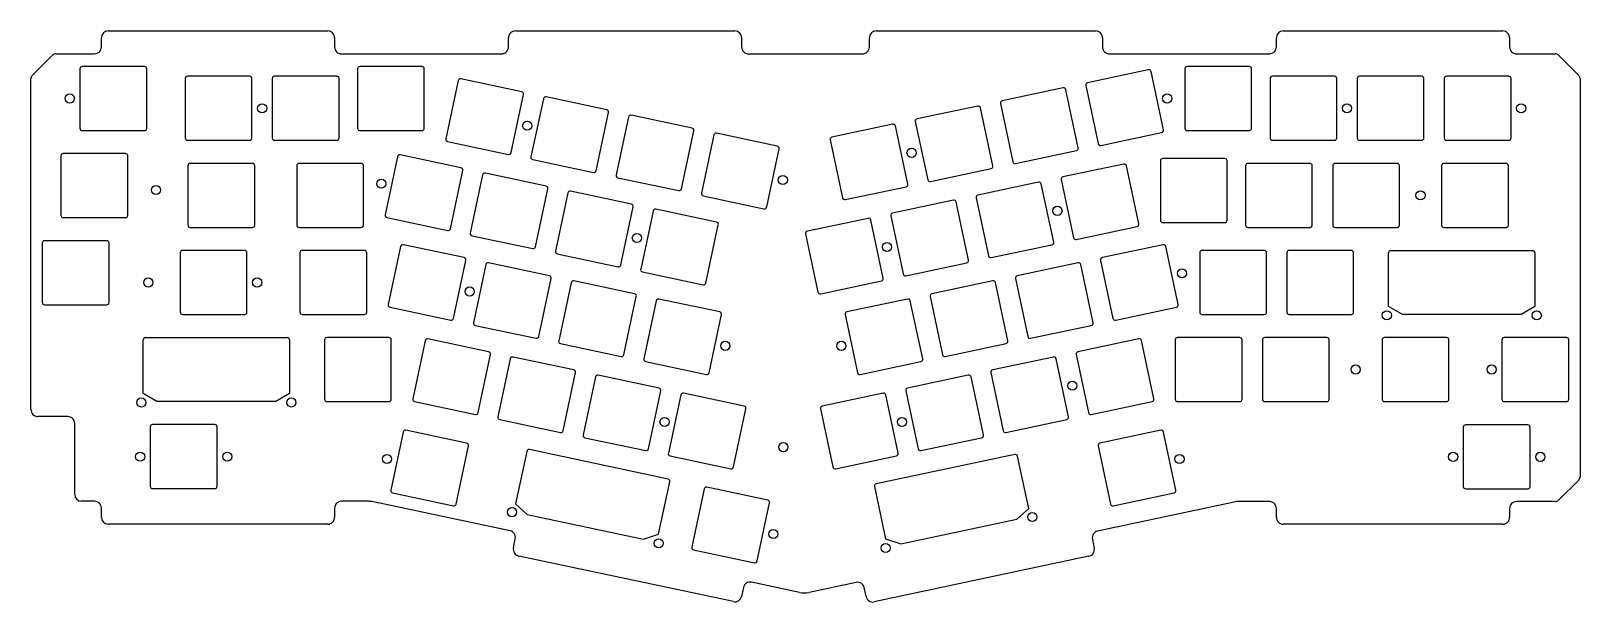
# Model space of a CAD drawing. Header units: millimetres. Extents: x -18 to 321, y -110 to 15.
import ezdxf

# ---------------------------------------------------------------- set-up
doc = ezdxf.new("R2010")
doc.units = ezdxf.units.MM
doc.layers.get('0').update_dxf_attribs({"linetype": 'CONTINUOUS'})
doc.layers.add('BLACK', color=7, linetype='CONTINUOUS')

msp = doc.modelspace()

# ---------------------------------------------------------------- linework, layer by layer
for points in [[(272.049999, 4.359999), (272.049999, -8.640001, 0.4142123908), (272.549999, -9.140001), (286.149999, -9.140001, 0.4142135624), (286.649999, -8.640001), (286.649999, 4.359999, 0.4142135624), (286.149999, 4.859999), (272.549999, 4.859999, 0.4142123908)], [(291.099999, 4.36), (291.099999, -8.64, 0.4142123908), (291.599999, -9.14), (305.199999, -9.14, 0.4142135624), (305.699999, -8.64), (305.699999, 4.36, 0.4142135624), (305.199999, 4.86), (291.599999, 4.86, 0.4142123908)], [(277.515, -52.79), (277.515, -65.79, 0.4142123908), (278.015, -66.29), (291.615, -66.29, 0.4142135624), (292.115, -65.79), (292.115, -52.79, 0.4142135624), (291.615, -52.29), (278.015, -52.29, 0.4142123908)], [(303.70875, -52.79), (303.70875, -65.79, 0.4142123908), (304.20875, -66.29), (317.80875, -66.29, 0.4142135624), (318.30875, -65.79), (318.30875, -52.79, 0.4142135624), (317.80875, -52.29), (304.20875, -52.29, 0.4142123908)], [(87.971325, -88.661985), (90.545665, -90.979872), (115.977503, -96.385575), (119.272049, -95.315159), (121.708358, -83.853225, 0.4142134406), (121.32324, -83.260196), (91.000664, -76.814933, 0.4142122946), (90.407635, -77.200051)], [(126.913212, -98.733235), (140.21602, -101.560834, 0.4142134406), (140.809049, -101.175716), (143.511901, -88.459797, 0.4142136842), (143.126784, -87.866767), (129.823976, -85.039168, 0.4142122946), (129.230947, -85.424286), (126.528095, -98.140205, 0.4142136842)]]:
    msp.add_lwpolyline(points, format="xyb", close=True)
for centre, radius in [((269.824964, -2.139992), 0.999998), ((307.925077, -2.139999), 0.999994), ((301.483747, -59.289881), 1.000002), ((87.180219, -90.49454), 0.999999), ((119.263487, -97.314049), 1)]:
    msp.add_circle(centre, radius)
at = {"layer": 'BLACK', "linetype": 'Continuous'}
for p, q in [((-1.10999, 14.78), (46.890009, 14.78)), ((87.937734, 14.78), (135.926209, 14.78)), ((166.852677, 14.779933), (166.852677, 14.78)), ((166.852677, 14.78), (214.852709, 14.78)), ((255.889009, 14.779975), (255.889009, 14.78)), ((255.889009, 14.78), (303.888609, 14.78)), ((-2.609991, 11.280001), (-2.609991, 13.279999)), ((48.390009, 13.27149), (48.390009, 11.28)), ((86.426342, 11.279975), (86.426342, 13.279875)), ((137.426342, 13.263252), (137.426342, 11.280001)), ((137.426342, 11.280001), (137.426409, 11.280001)), ((165.352676, 11.280075), (165.352676, 13.279975)), ((216.352609, 13.279999), (216.352676, 13.279999)), ((216.352676, 13.279999), (216.352676, 11.2914)), ((254.389009, 11.279975), (254.389009, 13.279975)), ((305.388759, 13.264875), (305.388759, 11.288835)), ((-17.717065, 5.072926), (-13.302943, 9.487048)), ((-12.589647, 9.78), (-4.109991, 9.78)), ((6.800009, 7), (-6.79999, 7)), ((49.890009, 9.78), (84.926341, 9.78)), ((53.910009, 6.999976), (53.910009, 7)), ((67.510009, 7), (53.910009, 7)), ((84.926341, 9.78), (84.926341, 9.780067)), ((138.926309, 9.78), (163.835986, 9.78)), ((217.852809, 9.78), (252.897494, 9.78)), ((234.870009, 6.999976), (234.870009, 7)), ((248.470009, 7), (234.870009, 7)), ((306.888909, 9.78), (315.374409, 9.78)), ((316.081746, 9.487013), (320.495897, 5.072862)), ((-18.009991, -68.067), (-18.009991, 4.365764)), ((-17.717065, 5.072926), (-17.71707, 5.072931)), ((-7.299991, 6.5), (-7.299991, -6.499999)), ((7.300009, -6.500025), (7.300009, 6.504874)), ((15.720008, 4.359975), (15.720008, -8.64)), ((16.220009, 4.859976), (16.220009, 4.860001)), ((29.820009, 4.860001), (16.220009, 4.860001)), ((30.320008, -8.640025), (30.320008, 4.365074)), ((34.770008, 4.359975), (34.770008, -8.64)), ((35.270009, 4.859976), (35.270009, 4.860001)), ((48.870009, 4.860001), (35.270009, 4.860001)), ((49.370008, -8.640025), (49.370008, 4.365074)), ((53.410008, 6.499975), (53.410008, -6.5)), ((68.010032, 6.5), (68.010008, 6.5)), ((68.010008, -6.500025), (68.010008, 6.5)), ((75.420965, 3.91575), (72.718123, -8.80012)), ((75.420966, 3.91575), (75.420965, 3.91575)), ((76.013959, 4.300822), (76.013962, 4.300837)), ((89.316783, 1.473236), (76.013962, 4.300837)), ((213.063222, 3.453234), (213.063217, 3.453271)), ((226.366056, 6.280838), (213.063222, 3.453234)), ((229.661922, -6.820257), (226.958279, 5.899384)), ((234.370008, 6.499975), (234.370008, -6.5)), ((248.970032, 6.5), (248.970008, 6.5)), ((248.970008, -6.500025), (248.970008, 6.5)), ((253.000008, 4.359975), (253.000008, -8.64)), ((253.500009, 4.859976), (253.500009, 4.86)), ((267.100009, 4.86), (253.500009, 4.86)), ((267.600032, 4.36), (267.600008, 4.36)), ((267.600008, -8.640025), (267.600008, 4.36)), ((320.788764, 4.3658), (320.788759, 4.3658)), ((320.788759, 4.3658), (320.788759, -82.753825)), ((86.999047, -11.835773), (89.701893, 0.880121)), ((89.701893, 0.880121), (89.701969, 0.880105)), ((94.647791, 0.340095), (94.647796, 0.340122)), ((107.95048, -2.487478), (94.647791, 0.340095)), ((207.732358, 2.320124), (194.429543, -0.507476)), ((208.325344, 1.934997), (208.325362, 1.935002)), ((211.028208, -10.78096), (208.325348, 1.934998)), ((212.678094, 2.860257), (215.380957, -9.855715)), ((212.678096, 2.860257), (212.678094, 2.860257)), ((94.054663, -0.045029), (91.349871, -12.770084)), ((94.054664, -0.045029), (94.054663, -0.045029)), ((105.632767, -15.796452), (108.337063, -3.073739)), ((189.098667, -1.640589), (175.788486, -4.469754)), ((189.098667, -1.64059), (189.098667, -1.640589)), ((189.691618, -2.025658), (189.691638, -2.025654)), ((192.394498, -14.741687), (189.691623, -2.025657)), ((194.044404, -1.100562), (196.747246, -13.816432)), ((194.044406, -1.100562), (194.044404, -1.100562)), ((194.429547, -0.507497), (194.429538, -0.507451)), ((53.410036, -6.5), (53.410008, -6.5)), ((112.688374, -4.005756), (109.985529, -16.72164)), ((113.281488, -3.620619), (113.281493, -3.620593)), ((126.584253, -6.448209), (113.281488, -3.620619)), ((170.464828, -5.601334), (157.153063, -8.430837)), ((173.760783, -18.70239), (171.05645, -5.979502)), ((175.410698, -5.06131), (178.113534, -17.77715)), ((234.370036, -6.5), (234.370008, -6.5)), ((-6.799991, -7), (6.804907, -7)), ((15.72001, -8.64), (15.720008, -8.64)), ((16.220009, -9.139999), (29.824907, -9.139999)), ((34.77001, -8.64), (34.770008, -8.64)), ((35.270009, -9.139999), (48.874907, -9.139999)), ((53.910009, -7), (67.514804, -7)), ((72.718105, -8.800116), (72.718076, -8.800109)), ((73.103244, -9.39324), (86.410653, -12.221816)), ((124.266477, -19.75718), (126.969352, -7.041149)), ((126.969301, -7.041138), (126.96933, -7.041144)), ((131.322089, -7.966456), (128.619239, -20.68237)), ((131.32209, -7.966456), (131.322089, -7.966456)), ((131.915103, -7.581411), (131.915122, -7.581321)), ((145.217944, -10.408923), (131.915122, -7.581321)), ((156.776974, -9.021969), (159.47982, -21.737859)), ((156.776976, -9.021969), (156.776974, -9.021969)), ((215.380983, -9.85571), (215.380957, -9.855715)), ((215.973952, -10.24084), (229.276794, -7.413234)), ((229.276779, -7.413176), (229.276794, -7.413234)), ((229.661919, -6.820257), (229.661922, -6.820257)), ((234.870009, -7), (248.474804, -7)), ((253.000009, -8.64), (253.000008, -8.64)), ((253.00001, -8.64), (253.000008, -8.64)), ((253.500009, -9.14), (267.104804, -9.14)), ((-11.459991, -12.55), (-11.459991, -25.549998)), ((2.640009, -12.049999), (-10.95999, -12.049999)), ((3.140009, -25.550045), (3.140009, -12.544926)), ((62.140965, -12.73425), (59.438123, -25.45012)), ((62.140966, -12.73425), (62.140965, -12.73425)), ((62.733959, -12.349178), (62.733962, -12.349163)), ((76.036783, -15.176764), (62.733962, -12.349163)), ((91.737017, -13.35397), (105.04435, -16.18253)), ((142.900197, -23.717859), (145.603047, -11.00195)), ((145.217944, -10.408924), (145.217944, -10.408923)), ((145.602993, -11.001939), (145.603047, -11.00195)), ((197.34026, -14.201553), (210.643083, -11.373951)), ((210.643064, -11.373866), (210.643083, -11.373951)), ((211.028206, -10.78096), (211.028208, -10.78096)), ((229.510009, -13.130024), (229.510009, -13.129999)), ((243.110009, -13.129999), (229.510009, -13.129999)), ((16.320008, -14.690025), (16.320008, -27.69)), ((16.820009, -14.190024), (16.820009, -14.189999)), ((30.420009, -14.189999), (16.820009, -14.189999)), ((30.920008, -27.690025), (30.920008, -14.684829)), ((40.132508, -14.690025), (40.132508, -27.69)), ((40.632509, -14.190024), (40.632509, -14.189999)), ((54.232509, -14.189999), (40.632509, -14.189999)), ((54.732508, -27.690025), (54.732508, -14.684829)), ((73.719047, -28.485773), (76.421893, -15.769879)), ((76.421893, -15.769879), (76.421969, -15.769895)), ((80.774663, -16.695029), (78.069871, -29.420084)), ((80.774664, -16.695029), (80.774663, -16.695029)), ((81.367791, -16.309905), (81.367796, -16.309878)), ((94.67048, -19.137478), (81.367791, -16.309905)), ((105.632765, -15.796452), (105.632767, -15.796452)), ((109.985569, -16.721649), (109.985529, -16.72164)), ((178.706559, -18.162269), (192.009455, -15.33465)), ((192.009447, -15.334614), (192.009455, -15.33465)), ((196.747274, -13.816427), (196.747246, -13.816432)), ((197.34026, -14.20155), (197.34026, -14.201553)), ((221.00606, -14.32916), (207.703223, -17.156765)), ((221.00606, -14.329161), (221.00606, -14.32916)), ((224.301923, -27.430257), (221.59828, -14.710615)), ((229.010008, -13.630025), (229.010008, -26.63)), ((243.610008, -26.630025), (243.610008, -13.624829)), ((247.640008, -14.690025), (247.640008, -27.69)), ((248.140009, -14.190024), (248.140009, -14.189999)), ((261.740009, -14.189999), (248.140009, -14.189999)), ((262.240008, -27.690025), (262.240008, -14.684829)), ((266.690009, -14.690025), (266.690009, -27.69)), ((267.190009, -14.190025), (267.190009, -14.19)), ((280.790009, -14.19), (267.190009, -14.19)), ((281.290009, -27.690025), (281.290009, -14.685025)), ((290.510008, -14.690025), (290.510008, -27.69)), ((291.010009, -14.190024), (291.010009, -14.19)), ((304.610009, -14.19), (291.010009, -14.19)), ((305.110033, -14.69), (305.110008, -14.69)), ((305.110008, -27.690025), (305.110008, -14.69)), ((92.352767, -32.446452), (95.057063, -19.723739)), ((100.001488, -20.270619), (100.001493, -20.270593)), ((113.304253, -23.098209), (100.001488, -20.270619)), ((110.370659, -17.314673), (123.673454, -20.142269)), ((123.673449, -20.14229), (123.673454, -20.142269)), ((160.072862, -22.122984), (173.375659, -19.295387)), ((173.375659, -19.295387), (173.375645, -19.295319)), ((178.113534, -17.77715), (178.11356, -17.777146)), ((202.372358, -18.289876), (189.069543, -21.117476)), ((205.668208, -31.39096), (202.964512, -18.671066)), ((207.318095, -17.749743), (210.020958, -30.465714)), ((207.318097, -17.749743), (207.318095, -17.749743)), ((207.703223, -17.156765), (207.703215, -17.15673)), ((99.408374, -20.655756), (96.705529, -33.37164)), ((110.986477, -36.40718), (113.689352, -23.691149)), ((113.689301, -23.691138), (113.68933, -23.691144)), ((128.619248, -20.682372), (128.619239, -20.68237)), ((129.004356, -21.275387), (142.311638, -24.103938)), ((159.479846, -21.737855), (159.47982, -21.737859)), ((183.738667, -22.250589), (170.428486, -25.079754)), ((183.738667, -22.25059), (183.738667, -22.250589)), ((184.331623, -22.635657), (184.331638, -22.635654)), ((187.034498, -35.351687), (184.331623, -22.635657)), ((188.684404, -21.710562), (191.387246, -34.426432)), ((188.684406, -21.710562), (188.684404, -21.710562)), ((189.069547, -21.117497), (189.069538, -21.117451)), ((-10.95999, -26.049999), (2.640009, -26.049999)), ((2.640009, -26.050003), (2.640009, -26.049999)), ((59.438105, -25.450116), (59.438076, -25.450109)), ((59.823244, -26.04324), (73.130653, -28.871816)), ((118.042089, -24.616456), (115.340197, -37.327864)), ((118.04209, -24.616456), (118.042089, -24.616456)), ((118.635103, -24.231411), (118.635122, -24.231321)), ((131.937944, -27.058923), (118.635122, -24.231321)), ((131.937944, -27.058924), (131.937944, -27.058923)), ((142.900194, -23.717859), (142.900197, -23.717859)), ((165.104828, -26.211334), (151.793115, -29.040826)), ((168.400783, -39.31239), (165.69645, -26.589502)), ((170.050698, -25.67131), (172.753534, -38.38715)), ((229.01001, -26.63), (229.010008, -26.63)), ((16.320008, -27.69), (16.32001, -27.69)), ((16.820009, -28.189999), (30.424907, -28.189999)), ((40.13251, -27.69), (40.132508, -27.69)), ((40.632509, -28.189999), (54.237407, -28.189999)), ((78.457017, -30.00397), (91.76435, -32.83253)), ((129.620197, -40.367859), (132.323047, -27.65195)), ((132.322993, -27.651939), (132.323047, -27.65195)), ((151.416974, -29.631969), (154.11982, -42.347859)), ((151.416976, -29.631969), (151.416974, -29.631969)), ((210.020984, -30.46571), (210.020958, -30.465714)), ((210.613952, -30.850839), (223.916795, -28.023233)), ((223.916787, -28.023176), (223.916795, -28.023233)), ((224.301921, -27.430257), (224.301923, -27.430257)), ((229.510009, -27.129999), (243.114907, -27.129999)), ((247.640008, -27.69), (247.64001, -27.69)), ((248.140009, -28.189999), (261.744907, -28.189999)), ((267.190009, -28.19), (280.795008, -28.19)), ((290.510036, -27.69), (290.510008, -27.69)), ((291.010009, -28.19), (304.614804, -28.19)), ((-15.52999, -31.6), (-15.52999, -44.599999)), ((-1.429991, -31.099999), (-15.029989, -31.099999)), ((-0.92999, -44.599998), (-0.92999, -31.6)), ((14.632508, -33.74), (14.632508, -46.74)), ((28.732509, -33.239999), (15.132509, -33.239999)), ((29.232508, -46.74), (29.232508, -33.74)), ((40.826258, -33.740025), (40.826258, -46.744516)), ((54.926109, -33.239999), (41.326258, -33.239999)), ((41.326258, -33.239999), (41.326258, -33.240076)), ((55.426258, -46.740025), (55.426258, -33.731449)), ((62.840965, -32.36425), (60.138123, -45.08012)), ((62.840966, -32.36425), (62.840965, -32.36425)), ((63.433959, -31.979178), (63.433962, -31.979163)), ((76.736778, -34.806764), (63.433962, -31.979163)), ((92.352765, -32.446452), (92.352767, -32.446452)), ((96.705569, -33.371649), (96.705529, -33.37164)), ((191.98026, -34.811553), (205.283083, -31.983951)), ((205.283064, -31.983866), (205.283083, -31.983951)), ((205.668206, -31.39096), (205.668208, -31.39096)), ((229.626056, -31.979162), (216.323223, -34.806766)), ((232.921923, -45.080257), (230.21828, -32.360615)), ((237.630008, -33.740025), (237.630008, -46.74)), ((238.130009, -33.240024), (238.130009, -33.24)), ((251.730009, -33.24), (238.130009, -33.24)), ((252.230033, -33.74), (252.230008, -33.74)), ((252.230008, -46.740025), (252.230008, -33.74)), ((256.680009, -33.740025), (256.680009, -46.74)), ((257.180009, -33.240025), (257.180009, -33.24)), ((270.780009, -33.24), (257.180009, -33.24)), ((271.280009, -46.740025), (271.280009, -33.735025)), ((278.936259, -45.483), (278.936259, -33.765025)), ((279.436259, -33.265), (310.436109, -33.265)), ((279.436259, -33.265), (279.436259, -33.265077)), ((310.936259, -33.773886), (310.936259, -45.483)), ((74.419047, -48.115773), (77.121893, -35.399879)), ((76.736778, -34.806766), (76.736778, -34.806764)), ((77.121893, -35.399879), (77.121968, -35.399895)), ((81.474663, -36.325029), (78.769871, -49.050084)), ((81.474664, -36.325029), (81.474663, -36.325029)), ((82.067791, -35.939905), (82.067796, -35.939878)), ((95.37048, -38.767478), (82.067791, -35.939905)), ((97.090659, -33.964673), (110.393454, -36.792269)), ((110.393449, -36.79229), (110.393454, -36.792269)), ((173.346559, -38.772269), (186.649455, -35.94465)), ((186.649447, -35.944614), (186.649455, -35.94465)), ((191.387274, -34.426427), (191.387246, -34.426432)), ((191.98026, -34.81155), (191.98026, -34.811553)), ((210.992358, -35.939876), (197.689543, -38.767476)), ((214.288208, -49.04096), (211.584512, -36.321066)), ((215.938095, -35.399743), (218.640958, -48.115715)), ((215.938097, -35.399743), (215.938095, -35.399743)), ((216.323225, -34.806774), (216.323215, -34.80673)), ((93.052767, -52.076452), (95.757063, -39.353739)), ((100.108374, -40.285756), (97.405529, -53.00164)), ((100.701488, -39.900619), (100.701493, -39.900593)), ((114.004253, -42.728209), (100.701488, -39.900619)), ((115.340197, -37.327864), (115.340196, -37.327864)), ((115.724356, -37.925387), (129.031638, -40.753938)), ((129.620194, -40.367859), (129.620197, -40.367859)), ((154.712862, -42.732984), (168.015659, -39.905387)), ((168.015645, -39.905318), (168.015659, -39.905387)), ((172.75356, -38.387146), (172.753534, -38.38715)), ((192.358667, -39.900589), (179.048551, -42.729741)), ((192.358667, -39.90059), (192.358667, -39.900589)), ((195.654498, -53.001687), (192.950797, -40.281769)), ((197.304404, -39.360562), (200.007246, -52.076432)), ((197.304406, -39.360562), (197.304404, -39.360562)), ((197.689547, -38.767497), (197.689538, -38.767451)), ((111.686477, -56.03718), (114.389352, -43.321149)), ((114.389301, -43.321138), (114.38933, -43.321144)), ((119.335122, -43.861321), (119.335103, -43.861411)), ((132.637944, -46.688923), (119.335122, -43.861321)), ((154.119846, -42.347855), (154.11982, -42.347859)), ((173.724828, -43.861334), (160.413063, -46.690837)), ((178.670698, -43.32131), (181.373534, -56.03715)), ((-15.029989, -45.099999), (-1.429991, -45.099999)), ((15.132509, -47.239999), (28.732509, -47.239999)), ((41.326409, -47.239999), (54.926258, -47.239999)), ((54.926258, -47.239999), (54.926258, -47.239972)), ((60.138105, -45.080116), (60.138076, -45.080109)), ((60.523244, -45.67324), (73.830653, -48.501816)), ((118.742089, -44.246456), (116.039239, -56.96237)), ((118.74209, -44.246456), (118.742089, -44.246456)), ((130.320197, -59.997859), (133.023047, -47.28195)), ((132.637944, -46.688924), (132.637944, -46.688923)), ((133.023047, -47.28195), (133.022993, -47.281939)), ((160.036974, -47.281969), (162.73982, -59.997859)), ((160.036976, -47.281969), (160.036974, -47.281969)), ((177.020783, -56.96239), (174.31645, -44.239502)), ((219.233952, -48.50084), (232.536795, -45.673234)), ((232.536781, -45.673177), (232.536795, -45.673234)), ((232.921921, -45.080257), (232.921923, -45.080257)), ((237.630036, -46.74), (237.630008, -46.74)), ((238.130009, -47.24), (251.734804, -47.24)), ((257.180009, -47.24), (270.784907, -47.24)), ((281.936259, -47.215), (278.936259, -45.483)), ((307.936259, -47.215), (281.936259, -47.215)), ((310.936259, -45.483), (307.936259, -47.215)), ((79.157017, -49.63397), (92.46435, -52.46253)), ((200.60026, -52.461553), (213.903083, -49.633951)), ((213.903064, -49.633866), (213.903083, -49.633951)), ((214.288206, -49.04096), (214.288208, -49.04096)), ((218.640983, -48.11571), (218.640958, -48.115715)), ((6.530008, -64.532999), (6.530008, -52.815025)), ((7.030009, -52.315024), (7.030009, -52.314999)), ((7.030009, -52.314999), (38.030009, -52.314999)), ((38.530008, -52.820221), (38.530008, -64.532999)), ((46.186258, -52.790025), (46.186258, -65.794516)), ((60.286109, -52.289999), (46.686258, -52.289999)), ((46.686258, -52.289999), (46.686258, -52.290076)), ((60.786258, -65.790025), (60.786258, -52.781449)), ((68.190965, -52.97425), (65.488123, -65.69012)), ((68.190966, -52.97425), (68.190965, -52.97425)), ((68.783959, -52.589178), (68.783962, -52.589163)), ((82.086778, -55.416764), (68.783962, -52.589163)), ((93.052765, -52.076452), (93.052767, -52.076452)), ((97.405529, -53.00164), (97.405568, -53.001648)), ((97.790659, -53.594673), (111.093454, -56.422269)), ((181.966559, -56.422269), (195.269455, -53.59465)), ((195.269447, -53.594614), (195.269455, -53.59465)), ((200.007274, -52.076427), (200.007246, -52.076432)), ((200.60026, -52.46155), (200.60026, -52.461553)), ((224.26606, -52.58916), (210.963222, -55.416765)), ((224.26606, -52.589161), (224.26606, -52.58916)), ((227.561922, -65.690257), (224.858252, -52.970488)), ((232.270009, -52.790025), (232.270009, -65.79)), ((232.770009, -52.290025), (232.770009, -52.29)), ((246.370009, -52.29), (232.770009, -52.29)), ((246.870009, -65.790025), (246.870009, -52.785025)), ((251.320009, -52.790025), (251.320009, -65.79)), ((251.820009, -52.290025), (251.820009, -52.29)), ((265.420009, -52.29), (251.820009, -52.29)), ((265.920009, -65.790025), (265.920009, -52.785025)), ((79.769047, -68.725773), (82.471893, -56.009879)), ((82.086778, -55.416766), (82.086778, -55.416764)), ((82.471893, -56.009879), (82.471968, -56.009895)), ((86.824663, -56.935029), (84.119871, -69.660084)), ((86.824664, -56.935029), (86.824663, -56.935029)), ((87.417791, -56.549905), (87.417796, -56.549878)), ((100.72048, -59.377478), (87.417791, -56.549905)), ((111.093449, -56.42229), (111.093454, -56.422269)), ((116.039248, -56.962372), (116.039239, -56.96237)), ((116.424356, -57.555387), (129.731419, -60.383891)), ((163.332862, -60.382984), (176.635659, -57.555387)), ((176.635659, -57.555387), (176.635645, -57.555319)), ((181.373534, -56.03715), (181.37356, -56.037146)), ((205.632358, -56.549876), (192.329543, -59.377476)), ((208.928208, -69.65096), (206.224512, -56.931066)), ((210.578094, -56.009743), (213.280957, -68.725714)), ((210.578096, -56.009743), (210.578094, -56.009743)), ((210.963213, -55.416728), (210.963224, -55.416773)), ((98.402767, -72.686452), (101.107063, -59.963739)), ((105.458374, -60.895756), (102.755529, -73.61164)), ((106.051488, -60.510619), (106.051493, -60.510593)), ((119.354253, -63.338209), (106.051488, -60.510619)), ((130.320193, -59.997859), (130.320197, -59.997859)), ((162.739846, -59.997855), (162.73982, -59.997859)), ((186.998667, -60.510589), (173.688486, -63.339754)), ((186.998667, -60.51059), (186.998667, -60.510589)), ((187.591618, -60.895658), (187.591638, -60.895654)), ((190.294498, -73.611687), (187.591623, -60.895657)), ((191.944404, -59.970562), (194.647246, -72.686432)), ((191.944406, -59.970562), (191.944404, -59.970562)), ((192.329547, -59.377497), (192.329538, -59.377451)), ((117.036477, -76.64718), (119.739352, -63.931149)), ((119.739301, -63.931138), (119.73933, -63.931144)), ((173.310698, -63.93131), (176.013534, -76.64715)), ((9.530008, -66.264999), (6.530008, -64.532999)), ((35.530008, -66.264999), (9.530008, -66.264999)), ((38.530008, -64.532999), (35.530008, -66.264999)), ((46.686409, -66.289999), (60.286258, -66.289999)), ((60.286258, -66.289999), (60.286258, -66.289972)), ((65.488106, -65.690116), (65.488076, -65.690109)), ((65.873239, -66.283236), (65.873239, -66.283239)), ((65.873239, -66.283239), (79.180653, -69.111816)), ((124.092089, -64.856456), (121.390197, -77.567864)), ((124.09209, -64.856456), (124.092089, -64.856456)), ((124.685103, -64.471411), (124.685122, -64.471321)), ((137.987944, -67.298923), (124.685122, -64.471321)), ((137.987944, -67.298924), (137.987944, -67.298923)), ((168.364828, -64.471334), (155.053063, -67.300837)), ((171.660783, -77.57239), (168.95645, -64.849502)), ((213.873952, -69.110839), (227.176794, -66.283233)), ((227.176794, -66.283233), (227.176778, -66.283177)), ((227.561919, -65.690257), (227.561922, -65.690257)), ((232.770009, -66.29), (246.375008, -66.29)), ((251.820009, -66.29), (265.425008, -66.29)), ((-18.00995, -68.067), (-18.009991, -68.067)), ((-9.929993, -69.567), (-16.509991, -69.567)), ((-8.429991, -86.619999), (-8.429991, -71.067002)), ((84.507017, -70.24397), (97.81435, -73.07253)), ((135.670197, -80.607859), (138.373047, -67.89195)), ((138.372993, -67.891939), (138.373047, -67.89195)), ((154.676974, -67.891969), (157.37982, -80.607859)), ((154.676976, -67.891969), (154.676974, -67.891969)), ((195.24026, -73.071553), (208.543083, -70.243951)), ((208.543064, -70.243866), (208.543083, -70.243951)), ((208.928206, -69.65096), (208.928208, -69.65096)), ((213.280957, -68.725714), (213.280984, -68.725709)), ((8.086258, -71.840025), (8.086258, -84.844516)), ((22.186109, -71.339999), (8.581309, -71.339999)), ((22.686258, -84.840025), (22.686258, -71.831449)), ((63.380965, -72.96425), (60.678123, -85.68012)), ((63.380966, -72.96425), (63.380965, -72.96425)), ((63.973959, -72.579178), (63.973962, -72.579163)), ((77.276778, -75.406764), (63.973962, -72.579163)), ((98.402765, -72.686452), (98.402767, -72.686452)), ((102.755529, -73.61164), (102.755568, -73.611648)), ((103.140659, -74.204673), (116.443454, -77.032269)), ((176.606559, -77.032269), (189.909455, -74.20465)), ((189.909447, -74.204614), (189.909455, -74.20465)), ((194.647274, -72.686427), (194.647246, -72.686432)), ((195.24026, -73.07155), (195.24026, -73.071553)), ((229.076056, -72.579162), (215.773222, -75.406766)), ((232.371922, -85.680257), (229.668252, -72.960488)), ((295.265609, -71.888025), (295.265609, -84.888)), ((295.765609, -71.388026), (295.765609, -71.387999)), ((309.365609, -71.387999), (295.765609, -71.387999)), ((309.865609, -84.888025), (309.865609, -71.882926)), ((74.959047, -88.715773), (77.661893, -75.999879)), ((77.276778, -75.406766), (77.276778, -75.406764)), ((77.661893, -75.999879), (77.661968, -75.999895)), ((116.443449, -77.03229), (116.443454, -77.032269)), ((121.390196, -77.567864), (121.390197, -77.567864)), ((197.181159, -77.854778), (166.858536, -84.300051)), ((176.013534, -76.64715), (176.01356, -76.647146)), ((215.388094, -75.999743), (218.090957, -88.715715)), ((215.388096, -75.999743), (215.388094, -75.999743)), ((215.773223, -75.406773), (215.773217, -75.406729)), ((121.774356, -78.165387), (135.08153, -80.993915)), ((135.670194, -80.607859), (135.670197, -80.607859)), ((157.379846, -80.607855), (157.37982, -80.607859)), ((157.972862, -80.992984), (171.275659, -78.165387)), ((171.275645, -78.165319), (171.275659, -78.165387)), ((200.210451, -89.70184), (197.773182, -78.235397)), ((166.858543, -84.300085), (166.858534, -84.300042)), ((320.495868, -83.460891), (316.081621, -87.875138)), ((320.495864, -83.460887), (320.495868, -83.460891)), ((8.586409, -85.339999), (22.186258, -85.339999)), ((22.186258, -85.339972), (22.186258, -85.339999)), ((60.678106, -85.680116), (60.678076, -85.680109)), ((61.063239, -86.273236), (61.063239, -86.273239)), ((61.063239, -86.273239), (74.370653, -89.101816)), ((166.47341, -84.89304), (168.909727, -96.355014)), ((166.473412, -84.89304), (166.47341, -84.89304)), ((218.683952, -89.10084), (231.986794, -86.273234)), ((231.986779, -86.273176), (231.986794, -86.273234)), ((232.371919, -85.680257), (232.371922, -85.680257)), ((295.265609, -84.888), (295.26561, -84.888)), ((295.765609, -85.387999), (309.365609, -85.387999)), ((309.365609, -85.388024), (309.365609, -85.387999)), ((-4.109992, -88.12), (-6.92999, -88.12)), ((-2.609991, -91.619999), (-2.609991, -89.62)), ((48.390009, -89.620025), (48.390009, -91.620025)), ((49.890009, -88.120025), (49.890009, -88.12)), ((55.855009, -88.12), (49.890009, -88.12)), ((56.894562, -88.229264), (56.89456, -88.229272)), ((86.765329, -94.578492), (56.894562, -88.229264)), ((197.636111, -92.019727), (200.210451, -89.70184)), ((245.159604, -88.27727), (215.279663, -94.628449)), ((218.090983, -88.71571), (218.090957, -88.715715)), ((246.199209, -88.168006), (246.199209, -88.168)), ((252.889009, -88.168), (246.199209, -88.168)), ((254.389009, -91.62), (254.389009, -89.659365)), ((305.388759, -89.668025), (305.388759, -91.620025)), ((306.88876, -88.168), (306.88876, -88.16805)), ((315.374549, -88.168), (306.88876, -88.168)), ((315.374549, -88.167984), (315.374549, -88.168)), ((46.881524, -93.12), (-1.10999, -93.12)), ((86.765329, -94.578495), (86.765329, -94.578492)), ((172.204273, -97.42543), (197.636111, -92.019727)), ((303.888758, -93.12), (255.889009, -93.12)), ((303.888758, -93.11995), (303.888758, -93.12)), ((87.504864, -98.313853), (87.923203, -96.345723)), ((168.909727, -96.355014), (172.204273, -97.42543)), ((214.1332, -96.405712), (214.549083, -98.362288)), ((135.611223, -110.07271), (88.660236, -100.09297)), ((213.393711, -100.14129), (166.442696, -110.121037)), ((213.393708, -100.141277), (213.393711, -100.14129)), ((137.806213, -106.961062), (137.390379, -108.917403)), ((139.585271, -105.805729), (139.585274, -105.805717)), ((150.100461, -108.040789), (139.585274, -105.805717)), ((150.100462, -108.040786), (150.100461, -108.040789)), ((162.46852, -105.853802), (152.179567, -108.040787)), ((152.179567, -108.040782), (152.179567, -108.040787)), ((164.663537, -108.965697), (164.245058, -106.996913)), ((135.611223, -110.07271), (135.611207, -110.072788)), ((164.663537, -108.965697), (164.663516, -108.965697))]:
    msp.add_line(p, q, dxfattribs=at)
at = {"layer": 'BLACK'}
for centre, radius in [((-9.525, 0), 1.000004), ((230.48704, 0.000389), 1.000002), ((32.545048, -2.139999), 1), ((90.526902, -5.940363), 0.999999), ((174.585768, -11.881792), 1), ((146.428177, -17.822555), 1.000001), ((9.332487, -19.999368), 0.999996), ((58.613146, -18.62964), 1), ((285.8963, -21.190002), 1.000001), ((206.493185, -24.57036), 0.999998), ((114.514284, -30.511791), 0.999999), ((169.225262, -32.491899), 0.999999), ((233.746904, -38.259644), 0.999999), ((7.644808, -40.240002), 1), ((31.457508, -40.239999), 1), ((77.946902, -42.220366), 0.999997), ((278.536263, -47.440001), 0.999998), ((311.330024, -47.439995), 0.999998), ((133.848045, -54.102517), 1), ((159.212014, -54.102521), 0.999998), ((271.717509, -59.290004), 1.000001), ((209.753289, -62.830337), 1.000001), ((6.130022, -66.490007), 0.999998), ((38.930007, -66.489997), 0.999998), ((120.564279, -70.75179), 0.999997), ((172.485771, -70.751792), 1.000001), ((5.86125, -78.340004), 0.999999), ((24.915055, -78.340008), 0.999996), ((59.853149, -78.859638), 0.999998), ((146.539132, -76.272918), 1.000003), ((233.196906, -78.859641), 0.999997), ((293.040604, -78.388002), 0.999994), ((312.090652, -78.388004), 1), ((201.008619, -91.532912), 0.999999), ((144.344019, -95.281876), 1.000002), ((168.925375, -98.352419), 1)]:
    msp.add_circle(centre, radius, dxfattribs=at)
for centre, radius, start, end in [((-1.10999, 13.279999), 1.500001, 90, 180), ((46.890009, 13.279975), 1.500025, 359.67590033, 90), ((87.926509, 13.279875), 1.500167, 89.57128031, 180), ((135.926209, 13.279775), 1.500225, 359.36894936, 90), ((166.852609, 13.279975), 1.499933, 89.99740252, 180), ((214.852709, 13.280075), 1.499925, 359.99709682, 90), ((255.889009, 13.279975), 1.5, 90, 180), ((303.888609, 13.279775), 1.500225, 359.43093754, 90), ((-4.109992, 11.280001), 1.500001, 270.0000382, 0), ((49.890009, 11.279975), 1.499975, 179.99904507, 270), ((84.926409, 11.279975), 1.499933, 269.99740243, 0), ((138.926309, 11.279875), 1.499875, 179.99518683, 270), ((163.852509, 11.280075), 1.500167, 269.36892497, 0), ((217.852809, 11.280175), 1.500175, 179.5712826, 270), ((252.889009, 11.279975), 1.5, 270.32410507, 0), ((306.888909, 11.280175), 1.500175, 179.66924912, 270), ((-12.595651, 8.779756), 1.000262, 89.65608419, 135), ((-6.79999, 6.499999), 0.500001, 90, 179.99988541), ((6.800009, 6.499975), 0.500025, 0.56136608, 90), ((53.910009, 6.499975), 0.500001, 90, 180), ((67.510009, 6.499975), 0.500025, 0.00286466, 90), ((234.870009, 6.499975), 0.500001, 90, 180), ((248.470009, 6.499975), 0.500025, 0.00286466, 90), ((315.374409, 8.779775), 1.000225, 44.99599012, 90), ((-17.009918, 4.365766), 1.000073, 134.99947335, 180.00011458), ((16.220009, 4.359975), 0.500001, 90, 180), ((29.820009, 4.359975), 0.500026, 0.58428327, 90), ((35.270009, 4.359975), 0.500001, 90, 180), ((48.870009, 4.359975), 0.500026, 0.58428327, 90), ((75.910009, 3.811775), 0.499974, 78.00001668, 167.99711904), ((213.167209, 2.964175), 0.50003, 102.00352337, 191.99482439), ((226.470009, 5.791775), 0.499989, 12.42863819, 101.99993838), ((253.500009, 4.359975), 0.500001, 90, 180), ((267.100009, 4.359975), 0.500025, 0.00286466, 90), ((319.788909, 4.365875), 0.999831, 359.99570219, 44.99995948), ((89.212809, 0.984075), 0.500089, 348.00046707, 78.00004262), ((94.543809, -0.149025), 0.500078, 77.99825221, 167.99719594), ((207.836309, 1.831075), 0.499975, 11.99726221, 102.00004776), ((107.846509, -2.976625), 0.500075, 348.80205764, 78.00004533), ((189.202609, -2.129625), 0.499959, 12.00276623, 101.99937247), ((194.533609, -0.996625), 0.500122, 102.01051757, 191.99481077), ((-6.79999, -6.499999), 0.500001, 180, 269.99988541), ((6.800009, -6.500025), 0.5, 270.56127957, 0), ((53.910009, -6.500025), 0.499975, 179.99713506, 270), ((67.510009, -6.500025), 0.499999, 270.54947715, 0), ((113.177509, -4.109725), 0.500063, 77.99823105, 167.99998361), ((126.480309, -6.937225), 0.499941, 348.00287228, 77.99995063), ((170.568809, -6.090525), 0.50012, 12.82610639, 102.00002724), ((175.899909, -4.957325), 0.50014, 102.87256695, 191.99999909), ((234.870009, -6.500025), 0.499975, 179.99713506, 270), ((248.470009, -6.500025), 0.499999, 270.54947715, 0), ((16.220009, -8.640025), 0.499974, 179.99713521, 270), ((29.820009, -8.640025), 0.499999, 270.56128069, 0), ((35.270009, -8.640025), 0.499974, 179.99713521, 270), ((48.870009, -8.640025), 0.499999, 270.56128069, 0), ((73.207209, -8.904125), 0.500042, 167.99476197, 257.99995547), ((131.811109, -8.070425), 0.499949, 77.99429803, 167.99721964), ((157.266209, -8.918025), 0.500153, 103.07476184, 191.99488093), ((215.870009, -9.751825), 0.49994, 191.99319712, 281.9999611), ((229.173009, -6.924225), 0.499842, 281.98208908, 12.00526657), ((253.500009, -8.640025), 0.499975, 179.99713521, 270), ((267.100009, -8.640025), 0.499999, 270.54947715, 0), ((-10.95999, -12.55), 0.500001, 90, 180), ((2.640009, -12.550025), 0.500026, 0.58428211, 90), ((62.630009, -12.838225), 0.499974, 78.00001668, 167.99711904), ((86.510009, -11.731825), 0.499963, 258.53748507, 348.00002643), ((91.841009, -12.864725), 0.500175, 169.09294397, 258.00002633), ((145.114009, -10.897925), 0.499924, 347.9913408, 78.00060214), ((210.539309, -10.884925), 0.499829, 281.98064506, 12.00524016), ((229.510009, -13.630025), 0.500001, 90, 180), ((243.110009, -13.630025), 0.500026, 0.5953975, 90), ((16.820009, -14.690025), 0.500001, 90, 180), ((30.420009, -14.690025), 0.500026, 0.5953975, 90), ((40.632509, -14.690025), 0.500001, 90, 180), ((54.232509, -14.690025), 0.500026, 0.5953975, 90), ((75.932809, -15.665925), 0.500089, 348.00046707, 78.00004262), ((81.263809, -16.799025), 0.500078, 77.99825221, 167.99719594), ((105.143709, -15.692525), 0.499977, 258.53746697, 348.00280925), ((110.474609, -16.825625), 0.499974, 167.99693545, 258.00004051), ((191.905509, -14.845625), 0.499913, 282.00002012, 12.00002012), ((197.236309, -13.712525), 0.499951, 191.99488852, 282.00061962), ((221.110009, -14.818225), 0.499989, 12.42872544, 101.9994662), ((248.140009, -14.690025), 0.500001, 90, 180), ((261.740009, -14.690025), 0.500026, 0.5953975, 90), ((267.190009, -14.690025), 0.5, 90, 180), ((280.790009, -14.690025), 0.500025, 0.5729387, 90), ((291.010009, -14.690025), 0.500001, 90, 180), ((304.610009, -14.690025), 0.500025, 0.00286465, 90), ((94.566509, -19.626625), 0.500075, 348.80205764, 78.00004533), ((99.897509, -20.759725), 0.500063, 77.99823105, 167.99998361), ((123.777409, -19.653225), 0.499994, 257.99932464, 347.99995657), ((173.271809, -18.806325), 0.499898, 281.9884657, 12.00004124), ((178.602609, -17.673225), 0.49997, 191.99668492, 282.0000548), ((202.476309, -18.778925), 0.499975, 12.45826856, 102.00004776), ((207.807209, -17.645825), 0.500029, 102.00377136, 191.9948482), ((113.200309, -23.587225), 0.499941, 348.00287228, 77.99995063), ((129.108309, -20.786325), 0.499988, 168.00001397, 258.00003779), ((159.968909, -21.633925), 0.499985, 191.99736029, 282.00003368), ((183.842609, -22.739625), 0.499959, 12.00276623, 101.99937247), ((189.173609, -21.606625), 0.500122, 102.01051757, 191.99481077), ((-10.95999, -25.549998), 0.500001, 180, 270), ((2.640049, -25.550045), 0.49996, 269.99541595, 0), ((59.927209, -25.554125), 0.500042, 167.99476197, 257.99995547), ((118.531109, -24.720425), 0.499949, 77.99429803, 167.99721964), ((131.834009, -27.547925), 0.499924, 347.9913408, 78.00060214), ((142.411109, -23.613925), 0.500006, 258.52507105, 348.00271539), ((165.208809, -26.700525), 0.50012, 12.82610639, 102.00002724), ((170.539909, -25.567325), 0.50014, 102.87256695, 191.99999909), ((229.510009, -26.630025), 0.499974, 179.99713521, 270), ((243.110009, -26.630025), 0.499999, 270.56128069, 0), ((16.820009, -27.690025), 0.499974, 179.99713521, 270), ((30.420009, -27.690025), 0.499999, 270.56128069, 0), ((40.632509, -27.690025), 0.499974, 179.99713521, 270), ((54.232509, -27.690025), 0.499999, 270.56128069, 0), ((73.230009, -28.381825), 0.499963, 258.53748507, 348.00002643), ((78.561009, -29.514725), 0.500175, 169.09294397, 258.00002633), ((151.906209, -29.528025), 0.500153, 103.06867427, 191.99488093), ((210.510009, -30.361825), 0.499939, 191.99322094, 281.99998493), ((223.813009, -27.534225), 0.499844, 281.98298612, 12.00521888), ((248.140009, -27.690025), 0.499974, 179.99713521, 270), ((261.740009, -27.690025), 0.499999, 270.56128069, 0), ((267.190009, -27.690025), 0.499975, 179.99713521, 270), ((280.790009, -27.690025), 0.5, 270.57285276, 0), ((291.010009, -27.690025), 0.499975, 179.99713506, 270), ((304.610009, -27.690025), 0.499999, 270.54947715, 0), ((-15.029989, -31.6), 0.500001, 90, 180), ((-1.429991, -31.6), 0.500001, 0, 90), ((15.132509, -33.74), 0.500001, 90, 180), ((28.73251, -33.739997), 0.499998, 359.99965622, 90.00011459), ((41.326209, -33.740025), 0.499951, 89.99438444, 180), ((54.926109, -33.740225), 0.500226, 1.00525277, 90), ((63.330009, -32.468225), 0.499974, 78.00001668, 167.99711904), ((91.863709, -32.342525), 0.499977, 258.53746697, 348.00280925), ((97.194609, -33.475625), 0.499974, 167.99693545, 258.00004051), ((205.179309, -31.494925), 0.499829, 281.98064506, 12.00524016), ((229.730009, -32.468225), 0.499989, 12.42872544, 101.99993838), ((238.130009, -33.740025), 0.500001, 90, 180), ((251.730009, -33.740025), 0.500025, 0.00286465, 90), ((257.180009, -33.740025), 0.5, 90, 180), ((270.780009, -33.740025), 0.500025, 0.5729387, 90), ((279.436209, -33.765025), 0.49995, 89.99426983, 180), ((310.436109, -33.765225), 0.500225, 359.00791932, 90), ((76.632809, -35.295925), 0.500086, 348.00044325, 78.00055531), ((81.963809, -36.429025), 0.500078, 77.99825221, 167.99719594), ((110.497409, -36.303225), 0.499994, 257.99932464, 347.99995657), ((186.545509, -35.455625), 0.499913, 282.00002012, 12.00002012), ((191.876309, -34.322525), 0.499951, 191.99488852, 282.00061962), ((211.096309, -36.428925), 0.499975, 12.45826856, 102.00004776), ((216.427209, -35.295825), 0.500029, 102.00377136, 191.9948482), ((95.266509, -39.256625), 0.500075, 348.80205764, 78.00004533), ((100.597509, -40.389725), 0.500063, 77.99823105, 167.99998361), ((115.828309, -37.436325), 0.499988, 167.4721493, 258.00003779), ((129.131109, -40.263925), 0.500006, 258.52507105, 348.00271539), ((167.911809, -39.416325), 0.499898, 281.9884895, 12.00004124), ((173.242609, -38.283225), 0.49997, 191.99668492, 282.0000548), ((192.462609, -40.389625), 0.499959, 12.45830369, 101.99937247), ((197.793609, -39.256625), 0.500122, 102.01051757, 191.99481077), ((113.900309, -43.217225), 0.499941, 348.00287228, 77.99995063), ((119.231109, -44.350425), 0.499949, 77.99429803, 167.99721964), ((154.608909, -42.243925), 0.499985, 191.99736029, 282.00003368), ((173.828809, -44.350525), 0.50012, 12.82610639, 102.00002724), ((179.159909, -43.217325), 0.50014, 102.86497593, 191.99999909), ((-15.029989, -44.599998), 0.500001, 180.00011459, 270), ((-1.429991, -44.599998), 0.500001, 270, 0), ((15.132509, -46.739998), 0.500001, 180.00022918, 270), ((28.73251, -46.740001), 0.499998, 269.99988541, 0.00011459), ((41.326409, -46.739825), 0.500174, 180.53737096, 270), ((54.926309, -46.740025), 0.499949, 269.99415521, 0), ((60.627209, -45.184125), 0.500042, 167.99476197, 257.99995547), ((132.534009, -47.177925), 0.499924, 347.9913408, 78.00060214), ((160.526209, -47.178025), 0.500153, 103.07476184, 191.99488093), ((232.433009, -45.184225), 0.499844, 281.98228955, 12.00521888), ((238.130009, -46.740025), 0.499975, 179.99713506, 270), ((251.730009, -46.740025), 0.499999, 270.54947715, 0), ((257.180009, -46.740025), 0.499975, 179.99713521, 270), ((270.780009, -46.740025), 0.5, 270.56127957, 0), ((73.930009, -48.011825), 0.499963, 258.53748507, 348.00002643), ((79.261009, -49.144725), 0.500175, 169.09294397, 258.00002633), ((213.799309, -49.144925), 0.499829, 281.98064506, 12.00524016), ((219.130009, -48.011825), 0.49994, 191.99319712, 281.9999611), ((7.030009, -52.815025), 0.500001, 90, 180), ((38.030009, -52.815025), 0.500026, 359.4046025, 90), ((46.686209, -52.790025), 0.499951, 89.99438444, 180), ((60.286109, -52.790225), 0.500226, 1.00525277, 90), ((68.680009, -53.078225), 0.499974, 78.00001668, 167.99711904), ((92.563709, -51.972525), 0.499977, 258.53746697, 348.00280925), ((97.894609, -53.105625), 0.499974, 167.99684719, 258.00004051), ((195.165509, -53.105625), 0.499913, 282.00002012, 12.00002012), ((200.496309, -51.972525), 0.499951, 191.99488852, 282.00061962), ((224.370009, -53.078225), 0.499989, 12.44362841, 101.9994662), ((232.770009, -52.790025), 0.5, 90, 180), ((246.370009, -52.790025), 0.500025, 0.5729387, 90), ((251.820009, -52.790025), 0.5, 90, 180), ((265.420009, -52.790025), 0.500025, 0.5729387, 90), ((81.982809, -55.905925), 0.500086, 348.00044325, 78.00055531), ((87.313809, -57.039025), 0.500078, 77.99825221, 167.99719594), ((111.197409, -55.933225), 0.499994, 257.99932464, 347.99995657), ((116.528309, -57.066325), 0.499988, 168.00001397, 258.00003779), ((176.531809, -57.066325), 0.499898, 281.9884657, 12.00004124), ((181.862609, -55.933225), 0.49997, 191.99668492, 282.0000548), ((205.736309, -57.038925), 0.499975, 12.45826856, 102.00004776), ((211.067209, -55.905825), 0.50003, 102.00394785, 191.99482439), ((100.616509, -59.866625), 0.500075, 348.80205764, 78.00004533), ((105.947509, -60.999725), 0.500063, 77.99823105, 167.99998361), ((129.831109, -59.893925), 0.500005, 258.49940591, 348.00269157), ((163.228909, -59.893925), 0.499985, 191.99736029, 282.00003368), ((187.102609, -60.999625), 0.499959, 12.00276623, 101.99937247), ((192.433609, -59.866625), 0.500122, 102.01051757, 191.99481077), ((119.250309, -63.827225), 0.499941, 348.00287228, 77.99995063), ((173.799909, -63.827325), 0.50014, 102.87256695, 191.99999909), ((46.686409, -65.789825), 0.500174, 180.53737096, 270), ((60.286309, -65.790025), 0.499949, 269.99415521, 0), ((65.977209, -65.794125), 0.500039, 167.99473813, 257.99929978), ((124.581109, -64.960425), 0.499949, 77.99429803, 167.99721964), ((137.884009, -67.787925), 0.499924, 347.9913408, 78.00060214), ((155.166209, -67.788025), 0.500153, 103.07476184, 191.99488093), ((168.468809, -64.960525), 0.50012, 12.82610639, 102.00002724), ((227.073009, -65.794225), 0.499842, 281.98195316, 12.00526657), ((232.770009, -65.790025), 0.499975, 179.99713521, 270), ((246.370009, -65.790025), 0.5, 270.57285276, 0), ((251.820009, -65.790025), 0.499975, 179.99713521, 270), ((265.420009, -65.790025), 0.5, 270.57285276, 0), ((-16.509992, -68.067042), 1.499958, 179.99839567, 270.0000382), ((-9.929993, -71.067002), 1.500002, 0, 90), ((79.280009, -68.621825), 0.499963, 258.53748507, 348.00002643), ((84.611009, -69.754725), 0.500175, 169.09294397, 258.00002633), ((208.439309, -69.754925), 0.499829, 281.98064506, 12.00524016), ((213.770009, -68.621825), 0.499939, 191.99310883, 281.99998493), ((8.586309, -71.840025), 0.500051, 90.57290891, 180), ((22.186109, -71.840225), 0.500226, 1.00525277, 90), ((63.870009, -73.068225), 0.499974, 78.00001668, 167.99711904), ((97.913709, -72.582525), 0.499977, 258.53746697, 348.00280925), ((103.244609, -73.715625), 0.499974, 167.99684719, 258.00004051), ((189.805509, -73.715625), 0.499913, 282.00002012, 12.00002012), ((195.136309, -72.582525), 0.499951, 191.99488852, 282.00061962), ((229.180009, -73.068225), 0.499989, 12.44362841, 101.99993838), ((295.765609, -71.888025), 0.5, 90, 180), ((309.365609, -71.888025), 0.500026, 0.58428211, 90), ((77.172809, -75.895925), 0.500086, 348.00044325, 78.00055531), ((116.547409, -76.543225), 0.499994, 257.99932464, 347.99995657), ((121.878309, -77.676325), 0.499988, 167.4721493, 258.00003779), ((171.171809, -77.676325), 0.499898, 281.9884657, 12.00004124), ((176.502609, -76.543225), 0.49997, 191.99668492, 282.0000548), ((197.285109, -78.343825), 0.499973, 12.52515332, 101.99998332), ((215.877209, -75.895825), 0.50003, 102.00352337, 191.99482439), ((135.181109, -80.503925), 0.500006, 258.51241837, 348.00271539), ((157.868909, -80.503925), 0.499985, 191.99736029, 282.00003368), ((166.962509, -84.789125), 0.500014, 102.00192776, 191.99486916), ((319.788909, -82.753825), 0.99985, 314.99566437, 0), ((-6.92999, -86.619999), 1.500001, 180, 270), ((8.586409, -84.839825), 0.500174, 180.53737096, 270), ((22.186309, -84.840025), 0.499949, 269.99415521, 0), ((61.167209, -85.784125), 0.500039, 167.99473813, 257.99929978), ((231.883009, -85.784225), 0.499842, 281.98208908, 12.00526657), ((295.765609, -84.888025), 0.499974, 179.99713521, 270), ((309.365609, -84.888025), 0.5, 270, 0), ((315.374609, -87.168125), 0.999867, 269.99656177, 314.99995948), ((-4.109992, -89.620001), 1.500001, 0.0000382, 90), ((49.890009, -89.620025), 1.5, 90, 180), ((55.855009, -93.119525), 4.999525, 77.99892793, 90), ((74.470009, -88.611825), 0.499963, 258.53748507, 348.00002643), ((218.580009, -88.611825), 0.49994, 191.99319712, 281.9999611), ((246.199209, -93.168225), 5.000222, 90, 102.00000473), ((252.889009, -89.668025), 1.500025, 0.33078396, 90), ((306.888709, -89.668025), 1.49995, 89.99805191, 180), ((-1.10999, -91.619999), 1.500001, 180, 270), ((46.890009, -91.620025), 1.5, 269.67589493, 0), ((86.453509, -96.045725), 1.499999, 348.463117, 78.00184436), ((215.600509, -96.093825), 1.50009, 102.3500945, 192.00003153), ((255.889009, -91.620025), 1.499975, 179.99904507, 270), ((303.888809, -91.620025), 1.49995, 269.99805185, 0), ((88.972109, -98.625725), 1.500024, 168.00002064, 257.99998327), ((213.082009, -98.674125), 1.499849, 281.99425383, 12.0000297), ((139.273409, -107.272925), 1.499974, 78.00000512, 167.99996776), ((151.140009, -103.150225), 4.999823, 257.99970667, 282.00042617), ((162.780409, -107.321125), 1.500104, 12.48162143, 101.99999508), ((135.923109, -108.605525), 1.50005, 257.99904274, 347.999995), ((166.130809, -108.653725), 1.500093, 192.00333421, 282.00000771)]:
    msp.add_arc(centre, radius, start, end, dxfattribs=at)

doc.saveas('drawing.dxf')
